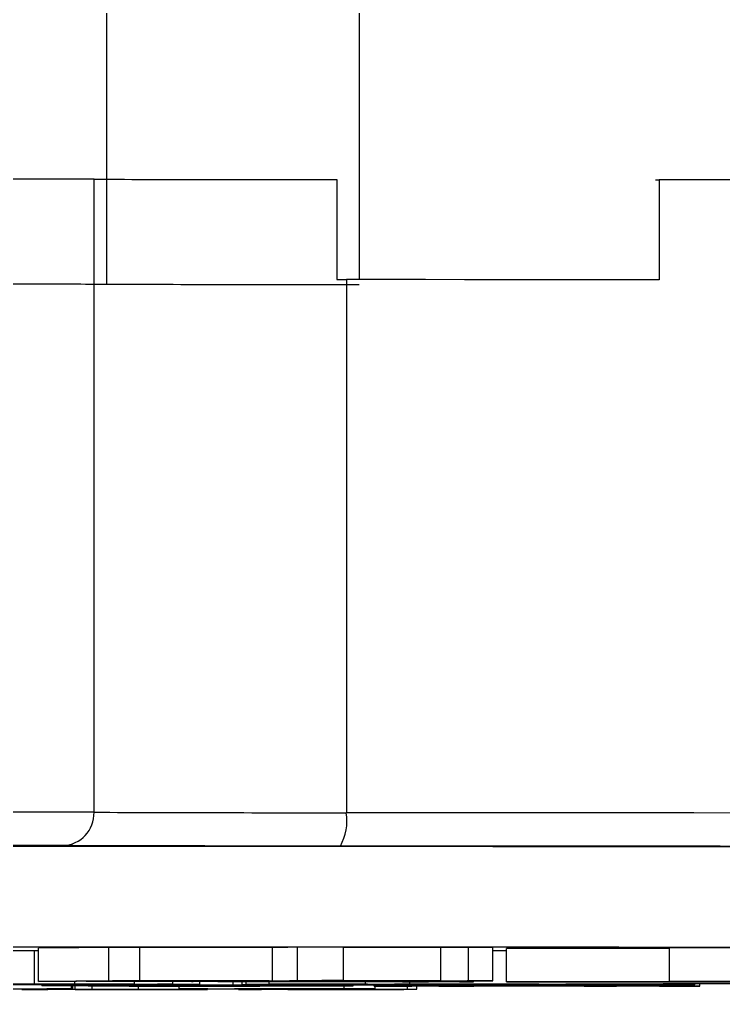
# Model space of a CAD drawing. Header units: millimetres. Extents: x 1852 to 4288, y 681 to 2404.
# Drawn here: x 2907.45 to 2928.58, y 883.92 to 913.04 of the extents above; entities that cross this region are included whole.
import ezdxf

# ---------------------------------------------------------------- set-up
doc = ezdxf.new("R2010")
doc.units = ezdxf.units.MM

msp = doc.modelspace()

# ---------------------------------------------------------------- linework, layer by layer
at = {"color": 7, "linetype": 'Continuous', "lineweight": 25}
for p, q in [((2917.644, 939.655), (2917.644, 905.227)), ((2910.075, 905.083), (2910.075, 938.917)), ((2909.689, 889.24), (2909.689, 908.24)), ((2916.975, 908.227), (2916.975, 905.227)), ((2926.544, 908.222), (2926.648, 908.222)), ((2926.648, 908.222), (2926.648, 905.222)), ((2917.262, 905.227), (2917.262, 889.227)), ((2917.174, 885.187), (2915.795, 885.19)), ((2915.795, 884.19), (2915.795, 885.19)), ((2907.898, 885.078), (2906.338, 885.078)), ((2908.023, 885.085), (2907.898, 885.085)), ((2907.898, 884.085), (2907.898, 885.085)), ((2908.023, 884.166), (2908.023, 885.166)), ((2911.064, 885.184), (2910.124, 885.186)), ((2910.124, 885.186), (2910.124, 884.186)), ((2915.043, 885.182), (2911.064, 885.184)), ((2911.064, 884.184), (2911.064, 885.184)), ((2915.043, 884.182), (2915.043, 885.182)), ((2917.174, 884.187), (2917.174, 885.187)), ((2920.1, 885.18), (2917.174, 885.181)), ((2920.927, 885.181), (2920.1, 885.18)), ((2920.1, 884.18), (2920.1, 885.18)), ((2921.656, 885.178), (2920.927, 885.181)), ((2920.927, 884.181), (2920.927, 885.181)), ((2921.656, 884.178), (2921.656, 885.178)), ((2922.069, 885.082), (2921.656, 885.082)), ((2922.069, 884.151), (2922.069, 885.151)), ((2931.027, 885.16), (2926.959, 885.167)), ((2926.959, 884.167), (2926.959, 885.167)), ((2904.258, 884.074), (2911.25, 884.074)), ((2905.933, 884.078), (2907.956, 884.078)), ((2910.903, 884.077), (2906.049, 884.077)), ((2907.552, 884.073), (2906.165, 884.073)), ((2907.609, 884.06), (2906.916, 884.059)), ((2907.263, 884.07), (2907.552, 884.073)), ((2907.552, 884.07), (2911.135, 884.07)), ((2908.996, 884.069), (2907.609, 884.069)), ((2907.609, 884.069), (2907.609, 884.06)), ((2907.898, 884.085), (2909.112, 884.084)), ((2909.143, 884.167), (2908.023, 884.166)), ((2908.12, 884.038), (2908.12, 884.069)), ((2912.868, 884.073), (2908.65, 884.073)), ((2909.112, 884.084), (2908.707, 884.083)), ((2908.707, 884.083), (2908.707, 884.078)), ((2908.707, 884.078), (2910.903, 884.078)), ((2908.996, 884.06), (2908.996, 884.069)), ((2909.69, 884.061), (2908.996, 884.06)), ((2909.014, 883.938), (2909.014, 884.06)), ((2909.051, 883.937), (2909.051, 884.06)), ((2909.112, 884.084), (2909.112, 884.167)), ((2909.126, 883.921), (2909.126, 884.06)), ((2909.361, 884.169), (2909.143, 884.167)), ((2913.406, 884.167), (2909.361, 884.169)), ((2910.147, 884.176), (2909.453, 884.17)), ((2909.453, 884.17), (2913.499, 884.168)), ((2909.638, 883.92), (2909.638, 884.061)), ((2911.192, 884.069), (2909.69, 884.069)), ((2909.69, 884.069), (2909.69, 884.061)), ((2909.69, 884.059), (2909.69, 884.061)), ((2909.69, 884.059), (2909.69, 884.059)), ((2910.124, 884.186), (2911.064, 884.184)), ((2914.192, 884.174), (2910.147, 884.176)), ((2910.905, 884.183), (2910.239, 884.177)), ((2910.239, 884.177), (2914.285, 884.175)), ((2910.903, 884.083), (2910.903, 884.168)), ((2910.903, 884.078), (2910.903, 884.083)), ((2910.903, 884.083), (2912.059, 884.082)), ((2910.903, 884.076), (2910.903, 884.077)), ((2911.655, 884.076), (2910.903, 884.076)), ((2914.95, 884.181), (2910.905, 884.183)), ((2911.029, 883.92), (2911.029, 884.057)), ((2911.064, 884.184), (2915.043, 884.182)), ((2911.135, 884.07), (2911.135, 884.073)), ((2911.135, 884.07), (2911.539, 884.071)), ((2911.192, 884.06), (2911.192, 884.069)), ((2911.25, 884.074), (2911.944, 884.076)), ((2911.25, 884.074), (2911.25, 884.076)), ((2911.539, 884.071), (2911.539, 884.073)), ((2911.539, 884.071), (2912.348, 884.07)), ((2912.059, 884.082), (2911.597, 884.081)), ((2911.597, 884.081), (2911.599, 884.08)), ((2911.655, 884.076), (2911.655, 884.081)), ((2911.944, 884.076), (2911.944, 884.082)), ((2911.944, 884.076), (2912.868, 884.073)), ((2912.348, 884.07), (2911.944, 884.069)), ((2911.944, 884.069), (2911.944, 884.06)), ((2911.946, 884.06), (2911.946, 884.069)), ((2912.059, 884.082), (2912.059, 884.167)), ((2912.243, 883.939), (2912.243, 884.07)), ((2912.348, 884.07), (2912.348, 884.073)), ((2912.608, 884.167), (2912.608, 884.159)), ((2912.664, 884.16), (2913.406, 884.167)), ((2912.664, 884.16), (2912.664, 884.167)), ((2912.747, 884.053), (2912.747, 884.073)), ((2912.798, 884.024), (2912.798, 884.073)), ((2912.868, 884.073), (2912.868, 884.167)), ((2913.376, 884.035), (2913.376, 884.036)), ((2913.376, 884.036), (2917.47, 884.036)), ((2913.862, 884.035), (2913.376, 884.035)), ((2913.499, 884.168), (2914.192, 884.174)), ((2913.499, 884.174), (2913.499, 884.168)), ((2914.349, 884.166), (2913.653, 884.16)), ((2919.031, 884.154), (2913.771, 884.156)), ((2913.862, 884.053), (2913.862, 884.156)), ((2914.14, 884.063), (2914.14, 884.156)), ((2914.198, 884.062), (2914.14, 884.063)), ((2914.255, 884.071), (2914.255, 884.156)), ((2914.775, 884.07), (2914.255, 884.071)), ((2914.255, 884.071), (2917.896, 884.071)), ((2914.285, 884.175), (2914.95, 884.181)), ((2914.285, 884.181), (2914.285, 884.175)), ((2914.293, 884.158), (2914.293, 884.166)), ((2914.293, 884.158), (2918.947, 884.156)), ((2918.531, 884.164), (2914.349, 884.166)), ((2915.135, 884.174), (2914.441, 884.167)), ((2914.441, 884.167), (2918.623, 884.165)), ((2914.659, 884.052), (2914.659, 884.07)), ((2914.833, 884.027), (2914.833, 884.033)), ((2915.411, 884.058), (2914.891, 884.059)), ((2914.891, 884.059), (2920.323, 884.059)), ((2914.949, 884.082), (2914.949, 884.156)), ((2915.411, 884.081), (2914.949, 884.082)), ((2914.949, 884.082), (2917.896, 884.082)), ((2919.316, 884.172), (2915.135, 884.174)), ((2915.893, 884.181), (2915.227, 884.174)), ((2915.227, 884.174), (2919.409, 884.172)), ((2916.047, 884.081), (2915.411, 884.081)), ((2915.537, 884.053), (2916.175, 884.045)), ((2916.175, 884.045), (2915.69, 884.045)), ((2915.795, 884.19), (2917.174, 884.187)), ((2920.074, 884.179), (2915.893, 884.181)), ((2916.525, 884.187), (2915.985, 884.182)), ((2915.985, 884.182), (2920.1, 884.18)), ((2917.896, 884.081), (2916.047, 884.081)), ((2918.301, 884.07), (2916.162, 884.07)), ((2916.175, 884.07), (2916.175, 884.045)), ((2916.175, 884.033), (2916.175, 884.025)), ((2917.174, 884.187), (2916.525, 884.187)), ((2926.796, 884.058), (2916.798, 884.058)), ((2917.47, 884.035), (2917.065, 884.035)), ((2917.2, 883.941), (2917.2, 884.035)), ((2917.26, 884.064), (2920.323, 884.064)), ((2917.723, 884.063), (2917.26, 884.064)), ((2917.47, 884.036), (2917.47, 884.058)), ((2917.47, 884.036), (2917.47, 884.035)), ((2918.359, 884.063), (2917.723, 884.063)), ((2917.838, 884.085), (2917.838, 884.154)), ((2917.838, 884.085), (2919.168, 884.084)), ((2917.896, 884.071), (2917.896, 884.081)), ((2918.093, 884.024), (2918.093, 884.058)), ((2918.093, 884.023), (2918.093, 884.024)), ((2918.093, 884.024), (2918.336, 884.024)), ((2918.336, 884.024), (2918.336, 884.058)), ((2918.346, 884.162), (2918.531, 884.164)), ((2918.346, 884.162), (2918.346, 884.164)), ((2919.465, 884.163), (2918.346, 884.162)), ((2920.323, 884.063), (2918.359, 884.063)), ((2918.623, 884.165), (2919.316, 884.172)), ((2918.623, 884.172), (2918.623, 884.165)), ((2919.168, 884.084), (2918.705, 884.083)), ((2918.705, 884.083), (2918.705, 884.082)), ((2918.705, 884.082), (2923.04, 884.082)), ((2923.04, 884.081), (2918.705, 884.081)), ((2918.705, 884.081), (2918.705, 884.078)), ((2918.705, 884.078), (2923.04, 884.078)), ((2923.04, 884.077), (2918.705, 884.077)), ((2918.705, 884.077), (2918.705, 884.074)), ((2918.705, 884.074), (2923.04, 884.074)), ((2923.04, 884.074), (2918.705, 884.074)), ((2918.705, 884.074), (2918.705, 884.071)), ((2918.705, 884.071), (2923.04, 884.071)), ((2918.947, 884.156), (2918.947, 884.163)), ((2919.168, 884.084), (2919.168, 884.163)), ((2919.226, 884.026), (2919.226, 884.058)), ((2919.226, 884.026), (2922.378, 884.053)), ((2922.462, 884.07), (2919.341, 884.07)), ((2919.409, 884.172), (2920.074, 884.179)), ((2919.409, 884.179), (2919.409, 884.172)), ((2920.1, 884.18), (2920.927, 884.181)), ((2920.844, 884.034), (2920.116, 884.028)), ((2920.266, 884.07), (2921.595, 884.068)), ((2920.266, 884.07), (2920.266, 884.07)), ((2920.323, 884.059), (2920.323, 884.063)), ((2920.513, 884.162), (2920.85, 884.162)), ((2924.479, 884.034), (2920.844, 884.034)), ((2920.844, 884.024), (2920.844, 884.034)), ((2920.844, 884.024), (2921.087, 884.024)), ((2920.927, 884.181), (2921.656, 884.178)), ((2921.656, 884.178), (2920.94, 884.177)), ((2922.702, 884.05), (2921.006, 884.035)), ((2921.006, 884.035), (2924.398, 884.035)), ((2921.595, 884.068), (2921.075, 884.067)), ((2921.075, 884.067), (2921.075, 884.064)), ((2921.075, 884.064), (2922.635, 884.064)), ((2924.369, 884.063), (2921.075, 884.063)), ((2921.075, 884.063), (2921.075, 884.059)), ((2921.075, 884.059), (2924.716, 884.059)), ((2921.081, 884.155), (2921.081, 884.178)), ((2921.087, 884.024), (2921.087, 884.034)), ((2921.087, 884.024), (2921.087, 884.023)), ((2921.595, 884.068), (2921.595, 884.07)), ((2922.117, 884.15), (2922.069, 884.151)), ((2922.378, 884.053), (2922.378, 884.058)), ((2922.378, 884.053), (2923.589, 884.053)), ((2922.635, 884.064), (2922.635, 884.074)), ((2922.635, 884.064), (2923.329, 884.066)), ((2922.783, 884.05), (2922.702, 884.05)), ((2924.398, 884.035), (2922.783, 884.05)), ((2927.547, 884.07), (2922.808, 884.07)), ((2922.982, 884.086), (2924.311, 884.084)), ((2923.04, 884.078), (2923.04, 884.081)), ((2923.04, 884.074), (2923.04, 884.077)), ((2923.04, 884.071), (2923.04, 884.074)), ((2923.329, 884.066), (2924.369, 884.063)), ((2923.589, 884.053), (2923.589, 884.058)), ((2923.589, 884.053), (2926.66, 884.026)), ((2924.311, 884.084), (2923.849, 884.084)), ((2923.849, 884.084), (2923.849, 884.082)), ((2923.849, 884.082), (2925.178, 884.082)), ((2927.027, 884.081), (2923.849, 884.081)), ((2923.849, 884.081), (2923.849, 884.071)), ((2923.849, 884.071), (2925.236, 884.071)), ((2924.395, 884.024), (2924.395, 884.034)), ((2924.395, 884.023), (2924.395, 884.024)), ((2924.395, 884.024), (2924.719, 884.024)), ((2925.285, 884.027), (2924.479, 884.034)), ((2924.716, 884.059), (2924.716, 884.07)), ((2924.716, 884.059), (2925.582, 884.061)), ((2924.719, 884.024), (2924.719, 884.032)), ((2925.178, 884.082), (2925.929, 884.083)), ((2925.236, 884.071), (2925.236, 884.081)), ((2925.236, 884.071), (2926.218, 884.073)), ((2925.582, 884.061), (2926.796, 884.058)), ((2925.929, 884.083), (2927.027, 884.081)), ((2926.218, 884.073), (2926.218, 884.081)), ((2926.218, 884.073), (2927.547, 884.07)), ((2926.66, 884.026), (2926.66, 884.058)), ((2927.103, 884.165), (2926.959, 884.167)), ((2926.959, 884.167), (2931.027, 884.16)), ((2927.027, 884.081), (2927.027, 884.093)), ((2927.547, 884.07), (2927.547, 884.091)), ((2927.631, 884.024), (2927.631, 884.091)), ((2927.631, 884.024), (2927.874, 884.024)), ((2927.721, 884.065), (2927.721, 884.091)), ((2927.721, 884.065), (2927.721, 884.065)), ((2927.874, 884.024), (2927.874, 884.09)), ((2927.874, 884.024), (2927.874, 884.023)), ((2930.783, 884.16), (2928.58, 884.163)), ((2906.593, 883.937), (2909.014, 883.938)), ((2908.301, 883.92), (2907.45, 883.936)), ((2907.525, 883.919), (2907.525, 883.935)), ((2907.561, 883.919), (2907.525, 883.919)), ((2907.525, 883.919), (2907.885, 883.919)), ((2912.869, 883.92), (2907.561, 883.919)), ((2907.885, 883.919), (2907.885, 883.928)), ((2908.274, 883.936), (2909.126, 883.921)), ((2909.051, 883.937), (2908.69, 883.937)), ((2909.014, 883.938), (2909.051, 883.937)), ((2909.638, 883.92), (2911.029, 883.92)), ((2912.243, 883.939), (2917.2, 883.941)), ((2912.31, 883.938), (2912.243, 883.939)), ((2912.563, 883.938), (2912.31, 883.938)), ((2912.83, 883.924), (2913.1, 883.924)), ((2913.1, 883.924), (2912.869, 883.92)), ((2914.697, 883.922), (2913.108, 883.938)), ((2913.917, 883.938), (2914.607, 883.931)), ((2914.027, 883.921), (2914.027, 883.929)), ((2914.094, 883.92), (2914.027, 883.921)), ((2914.027, 883.921), (2914.329, 883.921)), ((2919.251, 883.923), (2914.094, 883.92)), ((2915.699, 883.94), (2914.283, 883.939)), ((2914.329, 883.921), (2914.329, 883.926)), ((2914.607, 883.931), (2914.607, 883.939)), ((2914.607, 883.931), (2916.073, 883.932)), ((2916.138, 883.931), (2914.672, 883.931)), ((2914.672, 883.931), (2915.506, 883.922)), ((2915.506, 883.922), (2915.506, 883.931)), ((2916.049, 883.922), (2916.049, 883.931)), ((2916.049, 883.922), (2917.363, 883.922)), ((2916.81, 883.935), (2916.745, 883.935)), ((2916.745, 883.935), (2917.047, 883.935)), ((2917.047, 883.935), (2917.702, 883.929)), ((2917.2, 883.941), (2918.132, 883.938)), ((2917.4, 883.929), (2917.356, 883.929)), ((2917.363, 883.922), (2917.363, 883.929)), ((2917.702, 883.929), (2917.4, 883.929)), ((2918.132, 883.938), (2917.903, 883.937)), ((2921.087, 884.023), (2918.093, 884.023)), ((2918.132, 883.938), (2918.132, 884.023)), ((2919.099, 883.927), (2919.099, 884.023)), ((2919.099, 883.927), (2919.374, 883.927)), ((2919.374, 883.927), (2919.251, 883.923)), ((2919.374, 883.927), (2919.374, 884.023)), ((2927.874, 884.023), (2924.395, 884.023))]:
    msp.add_line(p, q, dxfattribs=at)
at = {"color": 7, "linetype": 'Continuous', "lineweight": 25, "flags": 128}
for points in [[(2979.776, 908.106), (2978.984, 908.112), (2977.114, 908.123), (2974.9, 908.133), (2972.353, 908.144), (2969.483, 908.154), (2966.304, 908.163), (2962.831, 908.172), (2959.08, 908.18), (2955.069, 908.188), (2950.816, 908.196), (2946.341, 908.202), (2941.664, 908.208), (2936.808, 908.214), (2931.795, 908.218), (2926.648, 908.222)], [(2916.975, 905.227), (2917.01, 905.227), (2917.046, 905.227), (2917.082, 905.227), (2917.118, 905.227), (2917.154, 905.227), (2917.19, 905.227), (2917.226, 905.227), (2917.262, 905.227)], [(2926.648, 905.222), (2925.491, 905.223), (2924.328, 905.223), (2923.161, 905.224), (2921.989, 905.225), (2920.813, 905.225), (2919.633, 905.226), (2918.449, 905.226), (2917.262, 905.227)], [(2981.658, 889.089), (2980.518, 889.1), (2979.027, 889.112), (2977.191, 889.122), (2975.02, 889.133), (2972.522, 889.143), (2969.71, 889.153), (2966.595, 889.162), (2963.193, 889.171), (2959.518, 889.18), (2955.587, 889.187), (2951.417, 889.195), (2947.029, 889.201), (2942.441, 889.207), (2937.674, 889.213), (2932.75, 889.217), (2927.691, 889.221), (2922.521, 889.224), (2917.262, 889.227)], [(2931.183, 888.199), (2926.479, 888.203), (2921.658, 888.206), (2916.743, 888.209), (2911.76, 888.21), (2906.733, 888.211), (2901.687, 888.211), (2896.648, 888.211), (2891.639, 888.21), (2886.687, 888.207), (2881.817, 888.205)], [(2906.626, 888.243), (2907.452, 888.241), (2907.972, 888.238), (2908.149, 888.235)], [(2908.149, 888.235), (2907.972, 888.232), (2907.452, 888.229), (2906.626, 888.227)], [(2926.772, 884.096), (2926.957, 884.099), (2927.496, 884.101), (2928.335, 884.103), (2929.392, 884.104), (2930.564, 884.104), (2931.736, 884.104), (2932.793, 884.103), (2933.632, 884.101), (2934.171, 884.099), (2934.356, 884.096), (2934.171, 884.094), (2933.632, 884.091), (2932.793, 884.09), (2931.736, 884.088), (2930.564, 884.088), (2929.392, 884.088), (2928.335, 884.09), (2927.496, 884.091), (2926.957, 884.094), (2926.772, 884.096)], [(2927.593, 884.096), (2927.772, 884.098), (2928.288, 884.1), (2929.078, 884.102), (2930.048, 884.102), (2931.08, 884.102), (2932.05, 884.102), (2932.84, 884.1), (2933.356, 884.098), (2933.535, 884.096), (2933.356, 884.094), (2932.84, 884.092), (2932.05, 884.091), (2931.08, 884.09), (2930.048, 884.09), (2929.078, 884.091), (2928.288, 884.092), (2927.772, 884.094), (2927.593, 884.096)]]:
    msp.add_lwpolyline(points, dxfattribs=at)
at = {"color": 7, "linetype": 'Continuous', "lineweight": 25}
for centre, radius, start, end in [((2902.949, -1084.063), 1992.314, 89.806162, 90.193839), ((2916.669, 2723.123), 1814.896, 269.779653, 270.009649), ((2902.949, -1103.063), 1992.314, 89.806162, 90.193839), ((2908.719, 889.21), 0.971, 272.0036, 1.8174), ((2916.822, 2764.312), 1875.085, 269.782038, 270.013422), ((2915.719, 888.985), 1.561, 330.8519, 8.9032)]:
    msp.add_arc(centre, radius, start, end, dxfattribs=at)
for points in [[(2910.075, 905.083), (2909.75, 905.084), (2909.1, 905.087), (2907.388, 905.091), (2905.32, 905.093), (2903.027, 905.093), (2900.734, 905.093), (2898.665, 905.091), (2896.954, 905.087), (2896.304, 905.084), (2895.979, 905.083)], [(2917.644, 905.069), (2916.805, 905.069), (2915.127, 905.07), (2912.944, 905.073), (2911.145, 905.078), (2910.432, 905.081), (2910.075, 905.083)]]:
    msp.add_open_spline(points, degree=3, dxfattribs=at)
for points, knots in [([(2908.753, 888.24), (2908.489, 888.241), (2907.948, 888.243), (2906.53, 888.246), (2904.813, 888.248), (2902.949, 888.248), (2901.085, 888.248), (2899.368, 888.246), (2897.95, 888.243), (2897.409, 888.241), (2897.145, 888.24)], [0, 0, 0, 0, 0.122089, 0.25, 0.377911, 0.5, 0.622089, 0.75, 0.877911, 1, 1, 1, 1]), ([(2917.083, 888.225), (2916.18, 888.225), (2914.343, 888.226), (2911.929, 888.23), (2909.939, 888.234), (2909.144, 888.238), (2908.753, 888.24)], [0, 0, 0, 0, 0.245796, 0.5, 0.754204, 1, 1, 1, 1]), ([(2980.674, 888.089), (2980.148, 888.094), (2979.086, 888.105), (2976.547, 888.121), (2973.278, 888.136), (2969.215, 888.151), (2964.403, 888.165), (2958.911, 888.178), (2952.817, 888.19), (2946.214, 888.2), (2939.235, 888.209), (2931.993, 888.216), (2924.616, 888.221), (2919.579, 888.224), (2917.083, 888.225)], [0, 0, 0, 0, 0.079959, 0.161371, 0.244142, 0.328893, 0.414217, 0.5, 0.585778, 0.671102, 0.755858, 0.838624, 0.920039, 1, 1, 1, 1]), ([(2834.504, 885.061), (2834.551, 885.065), (2834.658, 885.073), (2835.528, 885.086), (2837.008, 885.099), (2839.184, 885.113), (2842.014, 885.126), (2845.528, 885.139), (2849.682, 885.151), (2854.426, 885.162), (2859.687, 885.173), (2865.379, 885.181), (2871.402, 885.189), (2877.625, 885.195), (2883.99, 885.2), (2890.343, 885.203), (2896.682, 885.205), (2902.949, 885.205), (2909.216, 885.205), (2915.555, 885.203), (2921.908, 885.2), (2928.273, 885.195), (2934.496, 885.189), (2940.519, 885.181), (2946.211, 885.173), (2951.472, 885.162), (2956.216, 885.151), (2960.37, 885.139), (2963.884, 885.126), (2966.714, 885.113), (2968.89, 885.099), (2970.371, 885.086), (2971.242, 885.073), (2971.349, 885.065), (2971.397, 885.061)], [0, 0, 0, 0, 0.023828, 0.053273, 0.084485, 0.115699, 0.147957, 0.180726, 0.213842, 0.247136, 0.28043, 0.313546, 0.346314, 0.378573, 0.409785, 0.440999, 0.470442, 0.499888, 0.529332, 0.558778, 0.58999, 0.621203, 0.653462, 0.68623, 0.719347, 0.752641, 0.785934, 0.819051, 0.851819, 0.884078, 0.915289, 0.946503, 0.975948, 1, 1, 1, 1]), ([(2915.795, 885.19), (2915.732, 885.189), (2915.607, 885.188), (2915.358, 885.185), (2915.164, 885.183), (2915.043, 885.182)], [0, 0, 0, 0, 0.272745, 0.545491, 1, 1, 1, 1]), ([(2910.124, 885.186), (2909.992, 885.184), (2909.617, 885.18), (2908.928, 885.174), (2908.325, 885.169), (2908.023, 885.166)], [0, 0, 0, 0, 0.212583, 0.606196, 1, 1, 1, 1]), ([(2926.959, 885.153), (2926.073, 885.152), (2924.479, 885.151), (2922.81, 885.151), (2922.069, 885.151)], [0, 0, 0, 0, 0.55606, 1, 1, 1, 1]), ([(2908.65, 884.073), (2908.527, 884.073), (2908.281, 884.073), (2907.907, 884.071), (2907.691, 884.071), (2907.552, 884.07)], [0, 0, 0, 0, 0.259762, 0.519402, 1, 1, 1, 1]), ([(2907.955, 884.079), (2907.954, 884.079), (2907.953, 884.08), (2907.945, 884.082), (2907.916, 884.084), (2907.898, 884.085)], [0, 0, 0, 0, 0.1670531, 0.5016287, 1, 1, 1, 1]), ([(2908.023, 884.166), (2908.188, 884.168), (2908.658, 884.171), (2909.38, 884.178), (2909.876, 884.183), (2910.124, 884.186)], [0, 0, 0, 0, 0.212581, 0.606192, 1, 1, 1, 1]), ([(2908.12, 884.038), (2908.149, 884.039), (2908.222, 884.043), (2908.976, 884.047), (2910.127, 884.051), (2911.205, 884.053), (2912.127, 884.053), (2912.644, 884.053), (2912.747, 884.053)], [0, 0, 0, 0, 0.211208, 0.543916, 0.70607, 0.836311, 0.967456, 1, 1, 1, 1]), ([(2912.792, 884.023), (2912.205, 884.023), (2911.213, 884.023), (2910.039, 884.025), (2909.004, 884.028), (2908.269, 884.032), (2908.166, 884.036), (2908.12, 884.038)], [0, 0, 0, 0, 0.187422, 0.316972, 0.445984, 0.752119, 1, 1, 1, 1]), ([(2912.696, 884.052), (2912.458, 884.052), (2911.985, 884.052), (2911.235, 884.051), (2910.429, 884.049), (2909.792, 884.045), (2909.505, 884.042), (2909.477, 884.039), (2909.463, 884.038)], [0, 0, 0, 0, 0.087728, 0.173959, 0.328461, 0.554861, 0.777023, 1, 1, 1, 1]), ([(2909.463, 884.038), (2909.492, 884.036), (2909.551, 884.033), (2910.006, 884.03), (2910.541, 884.027), (2911.238, 884.025), (2911.996, 884.024), (2912.543, 884.024), (2912.798, 884.024)], [0, 0, 0, 0, 0.254742, 0.50973, 0.682774, 0.792634, 0.903219, 1, 1, 1, 1]), ([(2909.69, 884.059), (2909.856, 884.059), (2910.186, 884.059), (2910.572, 884.059), (2910.845, 884.059), (2910.986, 884.059), (2911.089, 884.06), (2911.15, 884.06), (2911.186, 884.06), (2911.19, 884.06), (2911.192, 884.06)], [0, 0, 0, 0, 0.291265, 0.577908, 0.673859, 0.770575, 0.821169, 0.872133, 0.929983, 1, 1, 1, 1]), ([(2910.961, 884.057), (2910.927, 884.057), (2910.861, 884.058), (2910.563, 884.058), (2910.166, 884.059), (2909.844, 884.059), (2909.69, 884.059)], [0, 0, 0, 0, 0.215567, 0.407136, 0.716043, 1, 1, 1, 1]), ([(2911.944, 884.06), (2911.941, 884.06), (2911.936, 884.059), (2911.755, 884.058), (2911.437, 884.057), (2911.139, 884.057), (2910.961, 884.057)], [0, 0, 0, 0, 0.273904, 0.481798, 0.689877, 1, 1, 1, 1]), ([(2911.607, 884.079), (2911.611, 884.078), (2911.619, 884.078), (2911.643, 884.077), (2911.655, 884.076)], [0, 0, 0, 0, 0.499804, 1, 1, 1, 1]), ([(2913.771, 884.156), (2913.576, 884.156), (2913.252, 884.157), (2912.873, 884.157), (2912.664, 884.158), (2912.583, 884.159), (2912.633, 884.159), (2912.664, 884.16)], [0, 0, 0, 0, 0.2631806, 0.4361155, 0.6100885, 0.7625762, 1, 1, 1, 1]), ([(2915.69, 884.045), (2915.482, 884.046), (2915.179, 884.048), (2914.405, 884.051), (2913.613, 884.052), (2912.997, 884.052), (2912.696, 884.052)], [0, 0, 0, 0, 0.421189, 0.615596, 0.812628, 1, 1, 1, 1]), ([(2912.747, 884.053), (2912.885, 884.053), (2913.146, 884.053), (2913.518, 884.053), (2913.747, 884.053), (2913.862, 884.053)], [0, 0, 0, 0, 0.356459, 0.6762528, 1, 1, 1, 1]), ([(2914.968, 884.024), (2914.688, 884.024), (2914.115, 884.023), (2913.32, 884.023), (2912.879, 884.023), (2912.792, 884.023)], [0, 0, 0, 0, 0.432658, 0.887677, 1, 1, 1, 1]), ([(2912.798, 884.024), (2913.137, 884.024), (2913.65, 884.024), (2914.268, 884.025), (2914.627, 884.026), (2914.781, 884.027), (2914.819, 884.027), (2914.833, 884.027)], [0, 0, 0, 0, 0.362877, 0.547963, 0.734409, 0.906428, 1, 1, 1, 1]), ([(2913.653, 884.16), (2913.626, 884.16), (2913.597, 884.159), (2913.639, 884.159), (2913.642, 884.159)], [0, 0, 0, 0, 0.932699, 1, 1, 1, 1]), ([(2913.695, 884.159), (2913.733, 884.158), (2913.822, 884.158), (2914.041, 884.158), (2914.211, 884.158), (2914.293, 884.158)], [0, 0, 0, 0, 0.272877, 0.648333, 1, 1, 1, 1]), ([(2913.862, 884.053), (2913.927, 884.053), (2914.058, 884.052), (2914.317, 884.052), (2914.523, 884.052), (2914.659, 884.052)], [0, 0, 0, 0, 0.251708, 0.503436, 1, 1, 1, 1]), ([(2914.833, 884.033), (2914.826, 884.033), (2914.816, 884.034), (2914.68, 884.035), (2914.48, 884.035), (2914.194, 884.035), (2913.978, 884.035), (2913.862, 884.035)], [0, 0, 0, 0, 0.2578562, 0.4223337, 0.5883002, 0.7795784, 1, 1, 1, 1]), ([(2914.14, 884.063), (2914.736, 884.063), (2915.767, 884.064), (2917.231, 884.067), (2917.905, 884.069), (2918.301, 884.07)], [0, 0, 0, 0, 0.36202, 0.6263638, 1, 1, 1, 1]), ([(2919.341, 884.07), (2918.94, 884.069), (2917.931, 884.066), (2916.045, 884.063), (2914.644, 884.062), (2914.198, 884.062)], [0, 0, 0, 0, 0.3105248, 0.7800713, 1, 1, 1, 1]), ([(2914.659, 884.052), (2914.789, 884.052), (2915.044, 884.052), (2915.349, 884.053), (2915.477, 884.053), (2915.537, 884.053)], [0, 0, 0, 0, 0.3565311, 0.6963223, 1, 1, 1, 1]), ([(2916.162, 884.07), (2915.996, 884.07), (2915.679, 884.07), (2915.215, 884.07), (2914.922, 884.07), (2914.775, 884.07)], [0, 0, 0, 0, 0.35686, 0.67714, 1, 1, 1, 1]), ([(2915.612, 884.025), (2915.541, 884.025), (2915.377, 884.025), (2915.145, 884.025), (2915.021, 884.025), (2914.968, 884.024)], [0, 0, 0, 0, 0.301306, 0.696717, 1, 1, 1, 1]), ([(2915.043, 884.182), (2915.117, 884.183), (2915.265, 884.184), (2915.518, 884.187), (2915.688, 884.189), (2915.795, 884.19)], [0, 0, 0, 0, 0.2727442, 0.5454921, 1, 1, 1, 1]), ([(2916.798, 884.058), (2916.631, 884.058), (2916.315, 884.058), (2915.85, 884.058), (2915.558, 884.058), (2915.411, 884.058)], [0, 0, 0, 0, 0.35686, 0.67714, 1, 1, 1, 1]), ([(2916.175, 884.025), (2916.131, 884.025), (2916.043, 884.025), (2915.881, 884.025), (2915.732, 884.025), (2915.632, 884.025), (2915.612, 884.025)], [0, 0, 0, 0, 0.252541, 0.505388, 0.89895, 1, 1, 1, 1]), ([(2917.065, 884.035), (2916.932, 884.035), (2916.708, 884.035), (2916.441, 884.035), (2916.271, 884.034), (2916.185, 884.034), (2916.178, 884.033), (2916.175, 884.033)], [0, 0, 0, 0, 0.277602, 0.465557, 0.653489, 0.849158, 1, 1, 1, 1]), ([(2917.896, 884.082), (2917.895, 884.082), (2917.892, 884.083), (2917.877, 884.084), (2917.853, 884.085), (2917.838, 884.085)], [0, 0, 0, 0, 0.279578, 0.559168, 1, 1, 1, 1]), ([(2918.336, 884.024), (2918.459, 884.024), (2918.669, 884.024), (2918.925, 884.025), (2919.11, 884.025), (2919.185, 884.026), (2919.217, 884.026), (2919.226, 884.026)], [0, 0, 0, 0, 0.268165, 0.456817, 0.645375, 0.906381, 1, 1, 1, 1]), ([(2918.947, 884.156), (2919.037, 884.156), (2919.201, 884.155), (2919.429, 884.156), (2919.608, 884.156), (2919.868, 884.157), (2920.083, 884.159), (2920.346, 884.161), (2920.513, 884.162)], [0, 0, 0, 0, 0.07162, 0.129699, 0.187858, 0.251244, 0.523134, 1, 1, 1, 1]), ([(2921.081, 884.155), (2920.917, 884.155), (2920.639, 884.154), (2920.052, 884.153), (2919.522, 884.153), (2919.173, 884.154), (2919.031, 884.154)], [0, 0, 0, 0, 0.312528, 0.530177, 0.809183, 1, 1, 1, 1]), ([(2920.94, 884.177), (2920.791, 884.176), (2920.495, 884.173), (2919.985, 884.168), (2919.659, 884.165), (2919.465, 884.163)], [0, 0, 0, 0, 0.289148, 0.578294, 1, 1, 1, 1]), ([(2920.116, 884.028), (2920.105, 884.027), (2920.084, 884.027), (2920.051, 884.027), (2920.041, 884.026), (2920.035, 884.026)], [0, 0, 0, 0, 0.25022, 0.500508, 1, 1, 1, 1]), ([(2920.035, 884.026), (2920.044, 884.026), (2920.058, 884.025), (2920.136, 884.025), (2920.233, 884.025), (2920.387, 884.024), (2920.597, 884.024), (2920.758, 884.024), (2920.844, 884.024)], [0, 0, 0, 0, 0.284135, 0.450473, 0.560568, 0.671794, 0.825494, 1, 1, 1, 1]), ([(2920.323, 884.064), (2920.322, 884.065), (2920.318, 884.066), (2920.301, 884.068), (2920.278, 884.069), (2920.266, 884.07)], [0, 0, 0, 0, 0.39313, 0.696516, 1, 1, 1, 1]), ([(2920.85, 884.162), (2920.78, 884.161), (2920.647, 884.16), (2920.51, 884.158), (2920.616, 884.156), (2920.873, 884.155), (2921.051, 884.155), (2921.081, 884.155)], [0, 0, 0, 0, 0.2884014, 0.5546776, 0.7569491, 0.9590558, 1, 1, 1, 1]), ([(2922.069, 884.151), (2922.738, 884.151), (2923.99, 884.151), (2925.806, 884.152), (2927.849, 884.153), (2929.506, 884.156), (2930.456, 884.159), (2930.783, 884.16)], [0, 0, 0, 0, 0.198997, 0.37265, 0.545625, 0.843257, 1, 1, 1, 1]), ([(2931.631, 884.158), (2931.208, 884.157), (2930.142, 884.154), (2927.919, 884.151), (2924.978, 884.15), (2923.069, 884.15), (2922.117, 884.15)], [0, 0, 0, 0, 0.185716, 0.467958, 0.734859, 1, 1, 1, 1]), ([(2926.68, 884.063), (2926.07, 884.064), (2924.844, 884.065), (2923.338, 884.067), (2922.719, 884.069), (2922.462, 884.07)], [0, 0, 0, 0, 0.367157, 0.736287, 1, 1, 1, 1]), ([(2922.808, 884.07), (2923.297, 884.069), (2924.41, 884.067), (2926.248, 884.066), (2927.411, 884.065), (2927.721, 884.065)], [0, 0, 0, 0, 0.364385, 0.830851, 1, 1, 1, 1]), ([(2923.04, 884.082), (2923.039, 884.082), (2923.036, 884.083), (2923.023, 884.084), (2922.998, 884.085), (2922.982, 884.086)], [0, 0, 0, 0, 0.2708249, 0.5416574, 1, 1, 1, 1]), ([(2924.719, 884.024), (2924.805, 884.024), (2924.946, 884.024), (2925.114, 884.024), (2925.222, 884.024), (2925.295, 884.025), (2925.346, 884.025), (2925.358, 884.025), (2925.366, 884.025)], [0, 0, 0, 0, 0.25713, 0.418126, 0.515419, 0.613557, 0.771961, 1, 1, 1, 1]), ([(2925.366, 884.025), (2925.364, 884.025), (2925.362, 884.026), (2925.347, 884.026), (2925.309, 884.026), (2925.285, 884.027)], [0, 0, 0, 0, 0.25103, 0.502225, 1, 1, 1, 1]), ([(2926.66, 884.026), (2926.702, 884.026), (2926.786, 884.025), (2926.972, 884.025), (2927.233, 884.024), (2927.459, 884.024), (2927.594, 884.024), (2927.631, 884.024)], [0, 0, 0, 0, 0.25387, 0.509596, 0.715202, 0.920342, 1, 1, 1, 1]), ([(2927.721, 884.065), (2927.596, 884.065), (2927.344, 884.064), (2927.029, 884.064), (2926.804, 884.064), (2926.71, 884.063), (2926.686, 884.063), (2926.68, 884.063)], [0, 0, 0, 0, 0.282135, 0.566109, 0.757606, 0.950164, 1, 1, 1, 1]), ([(2928.58, 884.163), (2928.443, 884.163), (2928.169, 884.164), (2927.68, 884.164), (2927.314, 884.165), (2927.103, 884.165)], [0, 0, 0, 0, 0.296385, 0.592978, 1, 1, 1, 1]), ([(2907.885, 883.919), (2907.974, 883.919), (2908.098, 883.919), (2908.231, 883.92), (2908.289, 883.92), (2908.312, 883.92), (2908.305, 883.92), (2908.301, 883.92)], [0, 0, 0, 0, 0.36734, 0.515297, 0.663697, 0.845087, 1, 1, 1, 1]), ([(2908.69, 883.937), (2908.617, 883.937), (2908.504, 883.937), (2908.375, 883.937), (2908.3, 883.937), (2908.266, 883.937), (2908.271, 883.936), (2908.274, 883.936)], [0, 0, 0, 0, 0.311431, 0.483158, 0.654996, 0.813001, 1, 1, 1, 1]), ([(2909.126, 883.921), (2909.135, 883.92), (2909.152, 883.92), (2909.229, 883.92), (2909.339, 883.92), (2909.481, 883.92), (2909.587, 883.92), (2909.638, 883.92)], [0, 0, 0, 0, 0.226887, 0.389122, 0.551824, 0.783972, 1, 1, 1, 1]), ([(2911.029, 883.92), (2911.276, 883.92), (2911.752, 883.92), (2912.301, 883.921), (2912.669, 883.923), (2912.771, 883.924), (2912.83, 883.924)], [0, 0, 0, 0, 0.254501, 0.491089, 0.704746, 1, 1, 1, 1]), ([(2913.108, 883.938), (2913.092, 883.938), (2913.067, 883.938), (2912.986, 883.938), (2912.888, 883.938), (2912.741, 883.938), (2912.631, 883.938), (2912.563, 883.938)], [0, 0, 0, 0, 0.243865, 0.391737, 0.541046, 0.710969, 1, 1, 1, 1]), ([(2914.283, 883.939), (2914.205, 883.939), (2914.087, 883.939), (2913.966, 883.939), (2913.909, 883.938), (2913.898, 883.938), (2913.911, 883.938), (2913.917, 883.938)], [0, 0, 0, 0, 0.339866, 0.516986, 0.694619, 0.862206, 1, 1, 1, 1]), ([(2914.329, 883.921), (2914.419, 883.921), (2914.545, 883.921), (2914.666, 883.921), (2914.714, 883.922), (2914.718, 883.922), (2914.702, 883.922), (2914.697, 883.922)], [0, 0, 0, 0, 0.37884, 0.527566, 0.676229, 0.889817, 1, 1, 1, 1]), ([(2915.506, 883.922), (2915.526, 883.922), (2915.556, 883.922), (2915.656, 883.922), (2915.775, 883.922), (2915.911, 883.922), (2916.007, 883.922), (2916.049, 883.922)], [0, 0, 0, 0, 0.271137, 0.427796, 0.584166, 0.818016, 1, 1, 1, 1]), ([(2917.903, 883.937), (2917.713, 883.938), (2917.333, 883.939), (2916.694, 883.94), (2916.107, 883.94), (2915.809, 883.94), (2915.699, 883.94)], [0, 0, 0, 0, 0.324948, 0.652823, 0.870839, 1, 1, 1, 1]), ([(2916.073, 883.932), (2916.204, 883.932), (2916.417, 883.932), (2916.667, 883.933), (2916.802, 883.933), (2916.87, 883.934), (2916.847, 883.934), (2916.816, 883.934), (2916.81, 883.935)], [0, 0, 0, 0, 0.2467259, 0.3998867, 0.5540311, 0.6957626, 0.9510683, 1, 1, 1, 1]), ([(2917.356, 883.929), (2917.302, 883.93), (2917.222, 883.93), (2916.98, 883.931), (2916.74, 883.931), (2916.445, 883.931), (2916.25, 883.931), (2916.138, 883.931)], [0, 0, 0, 0, 0.333895, 0.499037, 0.66578, 0.808284, 1, 1, 1, 1]), ([(2917.363, 883.922), (2917.654, 883.923), (2918.154, 883.923), (2918.67, 883.924), (2918.981, 883.926), (2919.056, 883.927), (2919.099, 883.927)], [0, 0, 0, 0, 0.295552, 0.509146, 0.721996, 1, 1, 1, 1])]:
    msp.add_open_spline(points, degree=3, knots=knots, dxfattribs=at)

doc.saveas('drawing.dxf')
